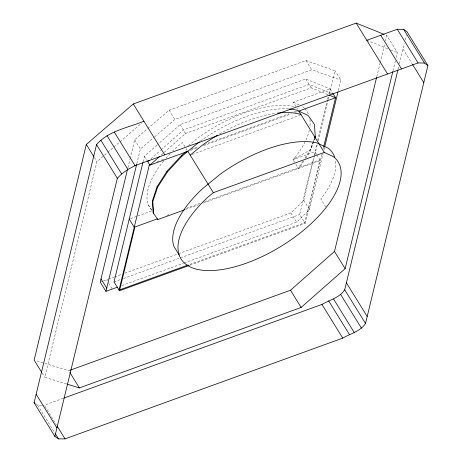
<?xml version="1.0" encoding="UTF-8"?>
<svg xmlns="http://www.w3.org/2000/svg" width="462" height="462" viewBox="0 0 462 462"><rect width="100%" height="100%" fill="white"/><g stroke="black" fill="none" stroke-linecap="round" stroke-linejoin="round"><path stroke-width="0.35" stroke-dasharray="2.31 1.73" d="M66.499 383.957L44.779 377.292L96.945 161.648L107.323 152.714M127.905 167.752L129.938 159.367M130.105 158.668L134.673 139.79L147.268 128.985M136.827 163.721L140.384 149.035L154.077 137.289M143.058 161.867L144.41 156.283L157.201 144.929M189.963 265.188L305.174 223.377L299.711 214.535L313.392 157.998M314.068 155.203L316.77 144.04M317.613 140.546L327.408 100.063M327.575 99.37L328.251 96.575M328.927 93.786L330.111 88.9L305.752 78.99L180.111 124.584L157.733 144.456M178.407 253.748L290.898 212.93L303.794 200.375L314.634 155.561M314.801 154.862L317.342 144.358M318.191 140.858L328.014 100.242M328.187 99.544L328.863 96.743M329.539 93.942L335.129 70.836L306.023 60.528L169.173 110.187L147.817 128.511M305.174 223.377L321.893 154.279M323.244 148.695L323.579 147.297M184.119 262.999L296.61 222.176L309.505 209.627L323.053 153.609M323.902 150.104L324.411 148.007M338.299 90.587L340.841 80.082L335.129 70.836M376.755 76.796L379.978 63.467M380.151 62.768L384.731 43.826M385.412 41.026L386.769 35.412L384.771 34.61M392.983 70.859L395.53 60.337M396.211 57.536L397.395 52.622L386.769 35.412M398.065 69.254L398.746 66.453M399.422 63.652L404.302 43.486M405.128 40.073L406.283 35.291M313.455 141.886L310.533 150.693L305.567 158.431M313.681 141.205L314.807 137.82M314.766 137.751L310.106 149.994L304.371 158.922M302.841 161.302L300.167 165.471L297.996 167.822M304.042 160.811L300.6 166.17L298.429 168.52L295.478 163.75M295.137 157.323L292.966 159.679L295.12 163.173M150.935 158.836L160.528 150.317M161.059 149.844L183.437 129.972L309.078 84.379L332.12 93.751M161.059 155.192L163.727 152.824M164.258 152.35L185.568 133.431L311.215 87.838L328.326 94.797M107.871 152.241L113.334 147.534M113.877 147.066L141.736 123.071M154.62 136.821L174.884 119.433L311.734 69.774L340.841 80.082M188.456 145.634L197.817 137.947A92.25 41.857 -31.7 0 1 294.669 106.705M295.917 106.433L293.324 102.246L330.111 88.9L333.437 94.288M156.901 161.723L158.934 160.984M161.642 160.002L163.681 159.263M191.464 149.18L198.908 146.477M204.32 144.514L288.883 113.825M293.618 112.11L297.002 110.88M190.54 150.369L197.984 147.667M203.395 145.703L291.349 113.791M295.403 112.318L297.436 111.579M192.209 154.412L299.78 115.373M130.538 218.624L137.145 216.222M137.803 215.985L151.68 210.949M166.834 215.419L168.861 214.686M186.44 208.304L200.641 203.153M204.695 201.68L319.941 159.864L304.741 222.678L189.53 264.489M185.522 209.494L198.365 204.833M203.101 203.118L320.374 160.557L316.707 154.626M100.872 281.884L102.772 281.196M103.407 280.965L107.935 279.325M108.61 279.077L114.033 277.108M114.709 276.865L122.164 274.157M124.873 273.175L177.731 253.996M114.016 281.918L120.796 279.458M123.504 278.476L299.711 214.535M121.777 285.62L183.443 263.242M70.12 370.206L68.763 370.697L35.505 360.499M63.207 398.319L44.242 405.203L42.279 405.209M35.638 403.788L37.705 405.22L41.626 405.209M366.793 40.309L388.08 48.88M390.742 49.948L397.395 52.622M293.324 102.246L299.567 105.174M163.669 160.943A92.487 41.967 -31.7 0 0 148.158 204.741L151.958 210.17M402.979 48.949L412.052 63.646M306.023 60.528L311.734 69.774M305.752 78.99L311.215 87.838M296.997 108.183L297.678 109.286M316.349 154.042L314.911 151.715L292.966 159.679L310.106 149.994A92.498 41.973 -31.7 0 0 314.351 138.317M325.739 206.878L320.853 198.966A92.498 41.973 -31.7 0 0 335.389 159.823M303.794 200.375L309.505 209.627M290.898 212.93L296.61 222.176M180.111 124.584L185.568 133.431M169.173 110.187L174.884 119.433M184.962 146.697L182.375 142.51L176.467 147.355A92.487 41.967 -31.7 0 0 172.748 150.958M186.042 148.446L187.405 150.652M134.673 139.79L140.384 149.035M144.41 156.283L147.372 161.071M148.152 204.747L152.466 211.729M94.381 157.496L96.945 161.648M106.578 279.816L107.294 280.971M108.72 283.281L112.289 289.062M42.209 373.14L44.779 377.292M44.999 406.427L56.341 424.797M37.705 405.22L54.724 432.779M219.577 134.015A92.25 41.857 -31.7 0 1 276.178 113.282M165.887 158.316A92.487 41.967 -31.7 0 1 170.201 153.575M200.514 140.997A92.25 41.857 -31.7 0 1 288.744 108.934M309.904 119.531A92.498 41.973 -31.7 0 1 309.794 127.622M309.321 130.174A92.498 41.973 -31.7 0 1 305.417 141.141M305.076 141.846A92.498 41.973 -31.7 0 1 295.137 157.323M302.685 106.635A92.498 41.973 -31.7 0 1 304.262 108.05M304.747 108.553A92.498 41.973 -31.7 0 1 308.495 114.316"/><path stroke-width="0.69" d="M384.107 34.344L356.162 23.1L133.293 103.979L86.319 144.439L34.148 360.083L41.846 372.545M366.793 40.309L397.262 29.256L403.655 29.366L407.109 31.878L427.91 65.558L365.511 323.469C360.25 331.514 350.56 333.564 342.752 338.109L65.038 438.883L58.501 438.9L54.891 436.388L34.09 402.708L96.535 144.606C108.524 130.7 127.818 127.922 143.919 121.188M54.891 436.388L117.331 178.286L121.639 173.926L127.87 169.427L135.025 165.644L418.058 62.936L424.451 63.046L427.91 65.558M127.564 169.156L100.237 282.115L105.948 291.366L117.712 287.098M105.948 291.366L136.66 164.42M142.891 162.566L114.016 281.918L119.479 290.76L189.281 265.431M149.44 164.426L119.046 290.067L188.173 264.98M119.479 290.76L134.679 227.945L129.216 219.103M323.747 146.598L335.568 97.742L333.437 94.288L332.12 93.751M324.578 147.303L337.965 91.984M70.12 370.206L290.494 290.24L334.5 251.455L376.588 77.5M67.175 384.165L79.395 387.913L301.126 307.449L345.131 268.67L392.816 71.564M63.883 398.077L321.956 304.429C329.764 299.884 339.454 297.834 344.716 289.79L397.898 69.953M199.399 141.857L181.93 156.202L167.458 171.876L157.525 187.353L152.801 201.576L153.615 213.588L153.182 212.89L152.368 200.878L157.092 186.654L167.025 171.177L181.497 155.503L186.867 151.091M314.807 137.82L315.257 136.463L314.443 124.451L308.148 115.483L296.8 110.158A92.25 41.857 -31.7 0 0 289.466 108.986M314.766 137.751L315.257 136.463M149.336 160.25L147.742 161.671L149.873 165.125L187.838 151.351L213.352 192.671L324.307 152.408L333.662 156.797A92.498 41.973 -31.7 0 1 326.114 207.49A92.308 41.886 -31.7 0 1 241.459 264.847A92.308 41.886 -31.7 0 1 179.123 254.914L173.874 246.39A92.487 41.967 -31.7 0 1 202.183 188.998L220.207 174.203A92.25 41.857 -31.7 0 1 317.059 142.96L328.401 148.279A92.498 41.973 -31.7 0 1 334.696 157.253M149.873 165.125L159.465 156.612M190.182 155.145L202.298 145.201A92.25 41.857 -31.7 0 1 217.741 135.089M213.352 192.671L207.444 197.522A92.487 41.967 -31.7 0 0 179.135 254.903M134.246 227.246L157.369 218.855L157.802 219.554L184.846 209.742M328.984 95.062L335.568 97.742L298.787 111.088L324.307 152.408M301.132 114.882L299.145 113.952A92.25 41.857 -31.7 0 0 277.558 113.115M34.09 402.708L35.124 403.424M153.182 212.89L157.802 219.554M403.655 29.366L424.451 63.046M397.262 29.256L418.058 62.936M412.433 64.258L423.775 82.629M380.746 35.251L401.542 68.93M356.162 23.1L387.589 73.989M334.5 251.455L345.131 268.67M346.402 282.808L367.203 316.487M344.716 289.79L365.511 323.469M340.633 294.444L361.428 328.124M333.576 299.076L354.377 332.756M328.638 300.872L349.439 334.552M321.956 304.429L342.752 338.109M290.494 290.24L301.126 307.449M181.497 155.503L181.93 156.202M133.293 103.979L164.72 154.868M167.025 171.177L167.458 171.876M157.092 186.654L157.525 187.353M114.224 131.965L135.025 165.644M152.368 200.878L152.801 201.576M107.069 135.747L127.87 169.427M100.843 140.246L121.639 173.926M96.535 144.606L117.331 178.286M86.319 144.439L94.017 156.901M101.011 278.915L106.722 288.161M69.86 372.482L79.395 387.913M57.097 426.022L65.038 438.883M36.146 394.23L56.941 427.91M55.099 433.391L58.501 438.9"/></g></svg>
